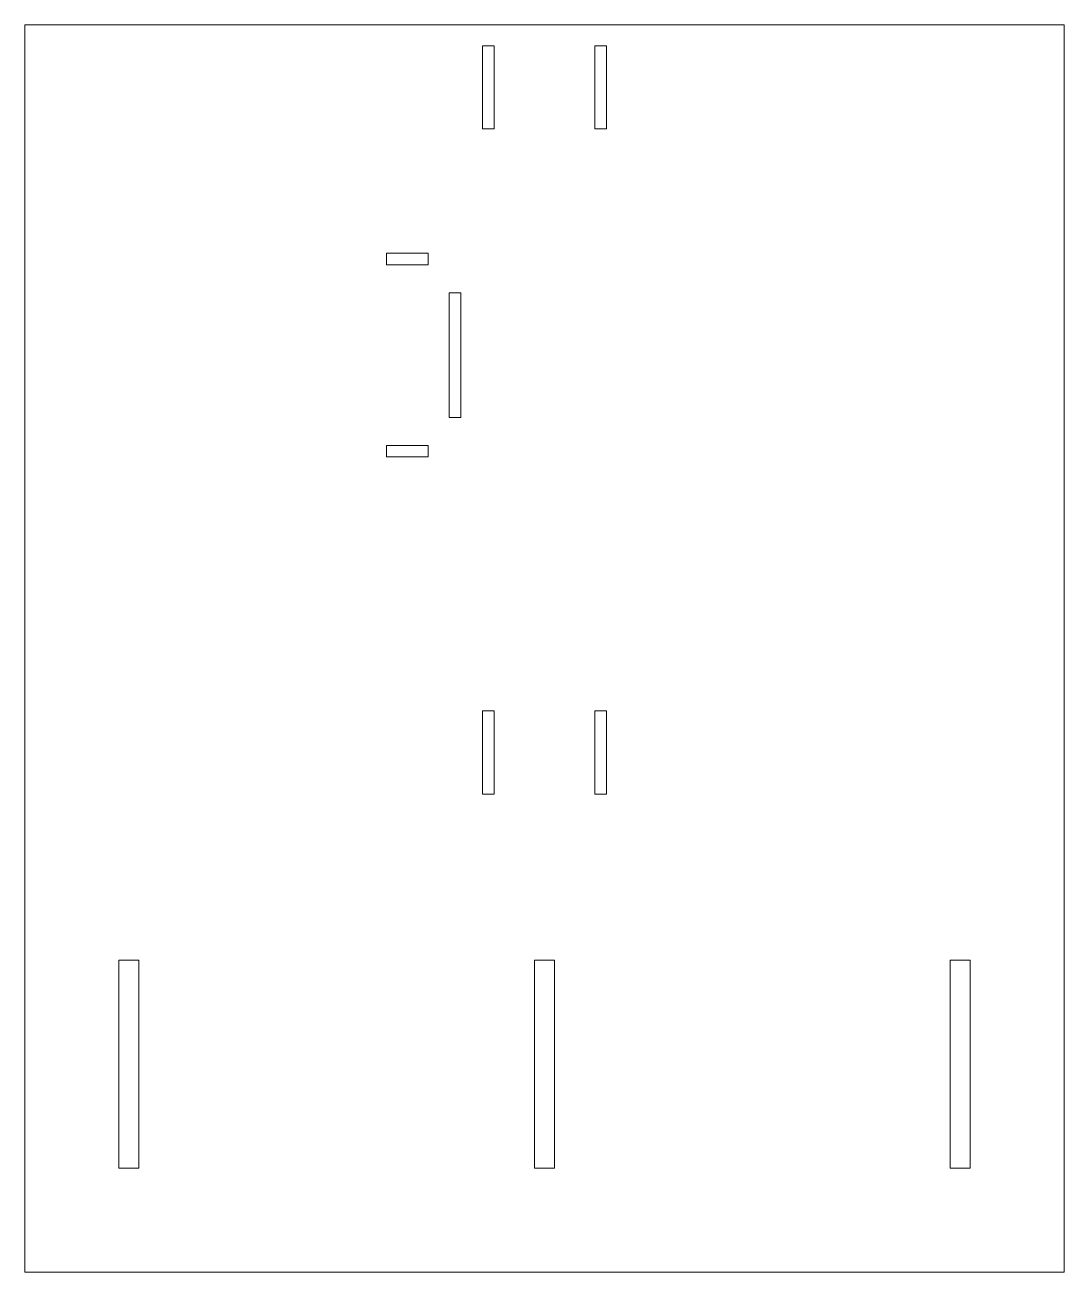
# Model space of a CAD drawing. Header units: millimetres. Extents: x 396 to 646, y 368 to 668.
import ezdxf

# ---------------------------------------------------------------- set-up
doc = ezdxf.new("R2010")
doc.units = ezdxf.units.MM

msp = doc.modelspace()

# ---------------------------------------------------------------- linework, layer by layer
at = {"color": 7, "linetype": 'Continuous', "lineweight": 15}
for p, q in [((396.35, 667.87), (396.35, 367.87)), ((646.35, 667.87), (396.35, 667.87)), ((646.35, 367.87), (646.35, 667.87)), ((509.25, 662.87), (506.45, 662.87)), ((506.45, 662.87), (506.45, 642.87)), ((509.25, 642.87), (509.25, 662.87)), ((533.45, 642.87), (533.45, 662.87)), ((533.45, 662.87), (536.25, 662.87)), ((536.25, 662.87), (536.25, 642.87)), ((506.45, 642.87), (509.25, 642.87)), ((536.25, 642.87), (533.45, 642.87)), ((483.35, 612.94), (493.35, 612.94)), ((483.35, 612.94), (483.35, 610.14)), ((493.35, 610.14), (493.35, 612.94)), ((483.35, 610.14), (493.35, 610.14)), ((498.45, 573.44), (498.45, 603.44)), ((501.25, 603.44), (498.45, 603.44)), ((501.25, 603.44), (501.25, 573.44)), ((498.45, 573.44), (501.25, 573.44)), ((483.35, 566.74), (493.35, 566.74)), ((483.35, 566.74), (483.35, 563.94)), ((493.35, 563.94), (493.35, 566.74)), ((493.35, 563.94), (483.35, 563.94)), ((509.25, 502.87), (506.45, 502.87)), ((506.45, 502.87), (506.45, 482.87)), ((509.25, 482.87), (509.25, 502.87)), ((533.45, 482.87), (533.45, 502.87)), ((533.45, 502.87), (536.25, 502.87)), ((536.25, 502.87), (536.25, 482.87)), ((506.45, 482.87), (509.25, 482.87)), ((536.25, 482.87), (533.45, 482.87)), ((418.95, 442.87), (423.75, 442.87)), ((418.95, 392.87), (418.95, 442.87)), ((423.75, 442.87), (423.75, 392.87)), ((518.95, 442.87), (523.75, 442.87)), ((518.95, 392.87), (518.95, 442.87)), ((523.75, 442.87), (523.75, 392.87)), ((623.75, 442.87), (618.95, 442.87)), ((618.95, 392.87), (618.95, 442.87)), ((623.75, 392.87), (623.75, 442.87)), ((423.75, 392.87), (418.95, 392.87)), ((523.75, 392.87), (518.95, 392.87)), ((623.75, 392.87), (618.95, 392.87)), ((396.35, 367.87), (646.35, 367.87))]:
    msp.add_line(p, q, dxfattribs=at)

doc.saveas('drawing.dxf')
